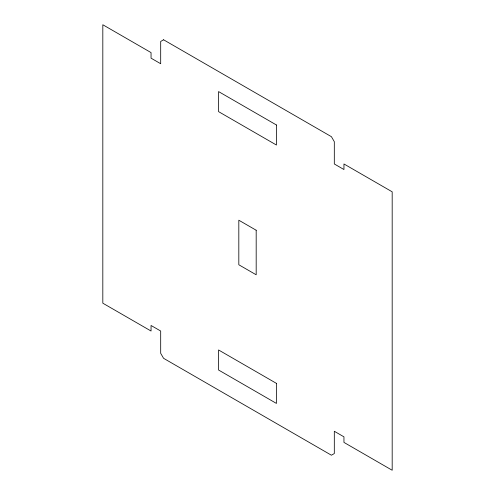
<?xml version="1.0" encoding="UTF-8"?>
<svg xmlns="http://www.w3.org/2000/svg" width="495" height="495" viewBox="0 0 495 495"><rect width="100%" height="100%" fill="white"/><g stroke="black" fill="none" stroke-linecap="round" stroke-linejoin="round"><path stroke-width="0.74" d="M163.585 39.786L160.689 41.456L160.689 63.731L151.049 58.163L151.049 52.594L102.818 24.75L102.818 303.188L151.049 331.031L151.049 325.463L160.689 331.031L160.689 353.306L163.585 358.318L331.415 455.214L334.311 453.544L334.311 431.269L343.951 436.838L343.951 442.406L392.182 470.25L392.182 191.812L343.951 163.969L343.951 169.537L334.311 163.969L334.311 141.694L331.415 136.682L163.585 39.786M276.439 124.988L218.561 91.575L218.561 111.623L276.439 145.035L276.439 124.988M256.181 230.237L238.819 220.213L238.819 264.763L256.181 274.787L256.181 230.237M276.439 383.378L218.561 349.965L218.561 370.012L276.439 403.425L276.439 383.378"/></g></svg>
